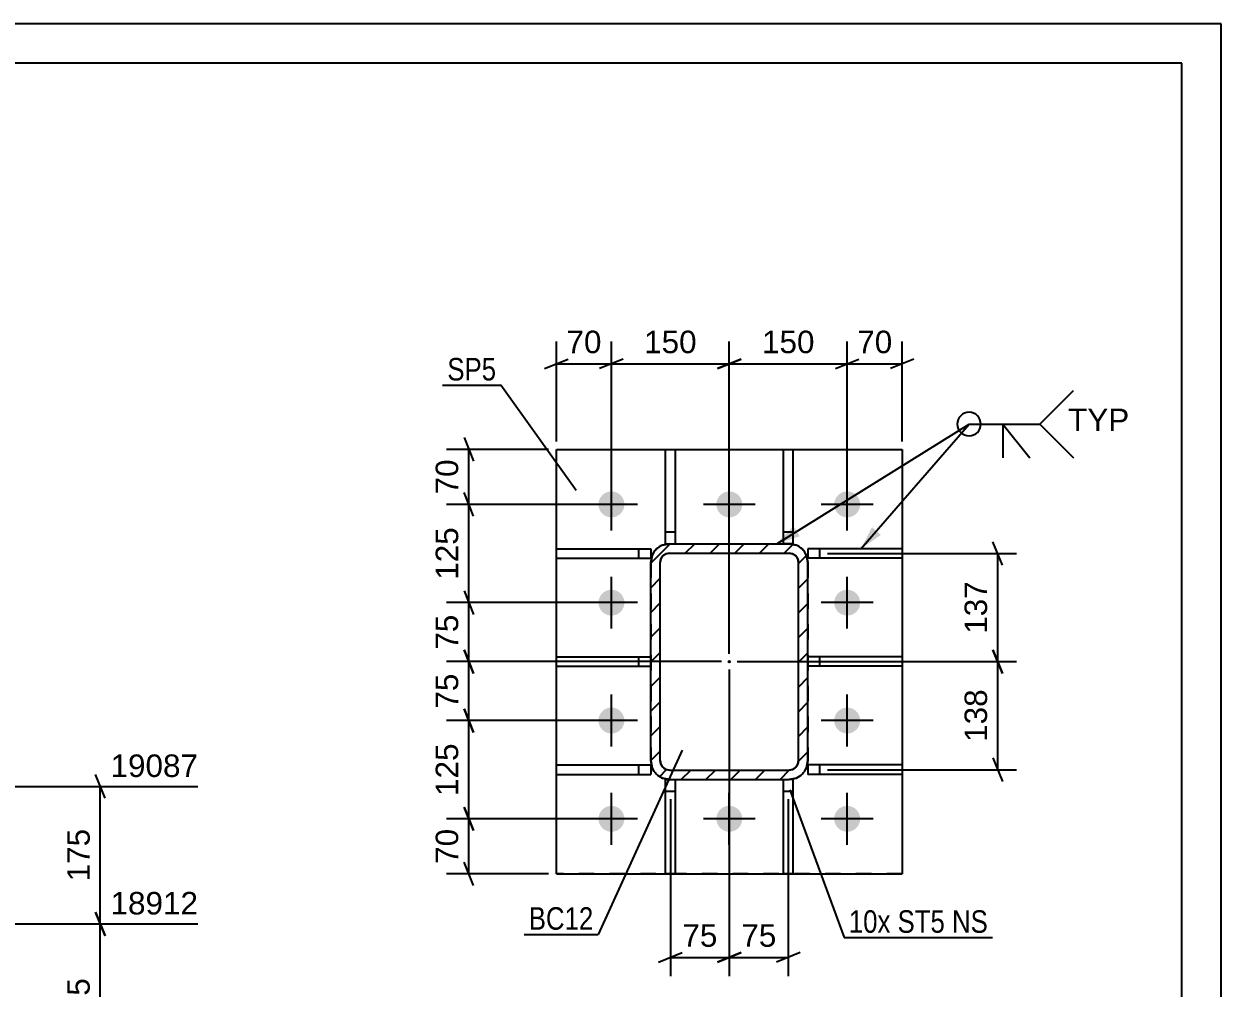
# Model space of a CAD drawing. Header units: millimetres. Extents: x -214 to 627, y -250 to 344.
# Drawn here: x 474.8 to 627.1, y 220.9 to 343.5 of the extents above; entities that cross this region are included whole.
import ezdxf

# ---------------------------------------------------------------- set-up
doc = ezdxf.new("R2010")
doc.units = ezdxf.units.MM
doc.linetypes.add('DXK_LINE_DOT2', pattern=[3.9198, 1.9599, -1.9599])
doc.linetypes.add('DXK_LINE_DOT3', pattern=[5.9187, 2.979, -0.9799, 0.9799, -0.9799])
doc.styles.add('Arial', font='ARIAL.TTF', dxfattribs={"height": 0.2})
doc.styles.add('Arial Narrow', font='ARIALN.TTF', dxfattribs={"height": 0.2})

# ---------------------------------------------------------------- blocks, each defined once
blk = doc.blocks.new('Unknown-284856835-1134')
at = {"color": 5, "linetype": 'Continuous'}
for p, q in [((627.14, 343.54), (-213.86, 343.54)), ((627.14, -250.46), (627.14, 343.54)), ((622.14, 338.54), (-208.86, 338.54)), ((622.14, -245.46), (622.14, 338.54))]:
    blk.add_line(p, q, dxfattribs=at)
blk = doc.blocks.new('Part-284856835-3182 - 3073')
at = {"color": 2, "linetype": 'Continuous'}
for p, q in [((542.57, 248.06), (542.57, 249.26)), ((542.57, 249.26), (554.57, 249.26)), ((554.57, 249.26), (554.57, 248.06)), ((542.57, 248.06), (554.57, 248.06))]:
    blk.add_line(p, q, dxfattribs=at)
at = {"color": 7, "linetype": 'DXK_LINE_DOT2'}
blk.add_line((553.07, 248.06), (553.07, 249.26), dxfattribs=at)
blk = doc.blocks.new('Bolt-284856835-3082 - 3073')
at = {"linetype": 'Continuous'}
for points in [[(547.92, 282.41, -1), (551.22, 282.41, -1)], [(562.92, 282.41, -1), (566.22, 282.41, -1)], [(577.92, 282.41, -1), (581.22, 282.41, -1)], [(547.92, 269.91, -1), (551.22, 269.91, -1)], [(577.92, 269.91, -1), (581.22, 269.91, -1)], [(547.92, 254.91, -1), (551.22, 254.91, -1)], [(577.92, 254.91, -1), (581.22, 254.91, -1)], [(547.92, 242.41, -1), (551.22, 242.41, -1)], [(562.92, 242.41, -1), (566.22, 242.41, -1)], [(577.92, 242.41, -1), (581.22, 242.41, -1)]]:
    blk.add_hatch(color=1, dxfattribs=at).paths.add_polyline_path(points)
at = {"color": 1, "linetype": 'Continuous'}
for p, q in [((549.57, 279.11), (549.57, 285.71)), ((564.57, 279.11), (564.57, 285.71)), ((579.57, 279.11), (579.57, 285.71)), ((552.87, 282.41), (546.27, 282.41)), ((567.87, 282.41), (561.27, 282.41)), ((582.87, 282.41), (576.27, 282.41)), ((549.57, 266.61), (549.57, 273.21)), ((579.57, 266.61), (579.57, 273.21)), ((552.87, 269.91), (546.27, 269.91)), ((582.87, 269.91), (576.27, 269.91)), ((549.57, 251.61), (549.57, 258.21)), ((579.57, 251.61), (579.57, 258.21)), ((552.87, 254.91), (546.27, 254.91)), ((582.87, 254.91), (576.27, 254.91)), ((549.57, 239.11), (549.57, 245.71)), ((564.57, 239.11), (564.57, 245.71)), ((579.57, 239.11), (579.57, 245.71)), ((552.87, 242.41), (546.27, 242.41)), ((567.87, 242.41), (561.27, 242.41)), ((582.87, 242.41), (576.27, 242.41))]:
    blk.add_line(p, q, dxfattribs=at)
blk = doc.blocks.new('Part-284856835-3167 - 3073')
at = {"color": 2, "linetype": 'Continuous'}
for p, q in [((586.57, 249.26), (574.57, 249.26)), ((574.57, 249.26), (574.57, 248.06)), ((586.57, 249.26), (586.57, 248.06)), ((586.57, 248.06), (574.57, 248.06))]:
    blk.add_line(p, q, dxfattribs=at)
at = {"color": 7, "linetype": 'DXK_LINE_DOT2'}
blk.add_line((576.07, 248.06), (576.07, 249.26), dxfattribs=at)
blk = doc.blocks.new('Part-284856835-3172 - 3073')
at = {"color": 2, "linetype": 'Continuous'}
for p, q in [((586.57, 276.76), (574.57, 276.76)), ((574.57, 276.76), (574.57, 275.56)), ((586.57, 276.76), (586.57, 275.56)), ((586.57, 275.56), (574.57, 275.56))]:
    blk.add_line(p, q, dxfattribs=at)
at = {"color": 7, "linetype": 'DXK_LINE_DOT2'}
blk.add_line((576.07, 275.56), (576.07, 276.76), dxfattribs=at)
blk = doc.blocks.new('Part-284856835-3177 - 3073')
at = {"color": 2, "linetype": 'Continuous'}
for p, q in [((586.57, 263.01), (574.57, 263.01)), ((574.57, 263.01), (574.57, 261.81)), ((586.57, 263.01), (586.57, 261.81)), ((586.57, 261.81), (574.57, 261.81))]:
    blk.add_line(p, q, dxfattribs=at)
at = {"color": 7, "linetype": 'DXK_LINE_DOT2'}
blk.add_line((576.07, 261.81), (576.07, 263.01), dxfattribs=at)
blk = doc.blocks.new('Part-284856835-3187 - 3073')
at = {"color": 2, "linetype": 'Continuous'}
for p, q in [((542.57, 275.56), (542.57, 276.76)), ((542.57, 276.76), (554.57, 276.76)), ((554.57, 276.76), (554.57, 275.56)), ((542.57, 275.56), (554.57, 275.56))]:
    blk.add_line(p, q, dxfattribs=at)
at = {"color": 7, "linetype": 'DXK_LINE_DOT2'}
blk.add_line((553.07, 275.56), (553.07, 276.76), dxfattribs=at)
blk = doc.blocks.new('Part-284856835-3192 - 3073')
at = {"color": 2, "linetype": 'Continuous'}
for p, q in [((542.57, 261.81), (542.57, 263.01)), ((542.57, 263.01), (554.57, 263.01)), ((542.57, 261.81), (554.57, 261.81))]:
    blk.add_line(p, q, dxfattribs=at)
at = {"color": 7, "linetype": 'DXK_LINE_DOT2'}
for p, q in [((553.07, 261.81), (553.07, 263.01)), ((554.57, 263.01), (554.57, 261.81)), ((554.57, 263.01), (554.57, 263.01)), ((554.57, 263.01), (554.57, 263.01)), ((554.57, 261.81), (554.57, 261.81)), ((554.57, 261.81), (554.57, 261.81))]:
    blk.add_line(p, q, dxfattribs=at)
blk = doc.blocks.new('Part-284856835-3197 - 3073')
at = {"color": 2, "linetype": 'Continuous'}
for p, q in [((556.47, 277.41), (556.47, 289.41)), ((556.47, 289.41), (557.67, 289.41)), ((557.67, 289.41), (557.67, 277.41)), ((556.47, 277.41), (556.97, 277.41))]:
    blk.add_line(p, q, dxfattribs=at)
at = {"color": 7, "linetype": 'DXK_LINE_DOT2'}
for p, q in [((556.47, 278.91), (557.67, 278.91)), ((556.97, 277.41), (557.67, 277.41))]:
    blk.add_line(p, q, dxfattribs=at)
blk = doc.blocks.new('Part-284856835-3202 - 3073')
at = {"color": 2, "linetype": 'Continuous'}
for p, q in [((571.47, 277.41), (571.47, 289.41)), ((571.47, 289.41), (572.67, 289.41)), ((572.67, 289.41), (572.67, 277.41)), ((572.67, 277.41), (572.17, 277.41))]:
    blk.add_line(p, q, dxfattribs=at)
at = {"color": 7, "linetype": 'DXK_LINE_DOT2'}
for p, q in [((571.47, 278.91), (572.67, 278.91)), ((572.17, 277.41), (571.47, 277.41))]:
    blk.add_line(p, q, dxfattribs=at)
blk = doc.blocks.new('Part-284856835-3207 - 3073')
at = {"color": 2, "linetype": 'Continuous'}
for p, q in [((556.47, 247.41), (556.97, 247.41)), ((556.47, 235.41), (556.47, 247.41)), ((557.67, 247.41), (557.67, 235.41)), ((557.67, 235.41), (556.47, 235.41))]:
    blk.add_line(p, q, dxfattribs=at)
at = {"color": 7, "linetype": 'DXK_LINE_DOT2'}
for p, q in [((556.97, 247.41), (557.67, 247.41)), ((556.47, 245.91), (557.67, 245.91))]:
    blk.add_line(p, q, dxfattribs=at)
blk = doc.blocks.new('Part-284856835-3212 - 3073')
at = {"color": 2, "linetype": 'Continuous'}
for p, q in [((571.47, 235.41), (571.47, 247.41)), ((572.67, 247.41), (572.17, 247.41)), ((572.67, 247.41), (572.67, 235.41)), ((572.67, 235.41), (571.47, 235.41))]:
    blk.add_line(p, q, dxfattribs=at)
at = {"color": 7, "linetype": 'DXK_LINE_DOT2'}
for p, q in [((571.47, 247.41), (572.17, 247.41)), ((571.47, 245.91), (572.67, 245.91))]:
    blk.add_line(p, q, dxfattribs=at)
blk = doc.blocks.new('Part-284856835-3238 - 3073')
at = {"color": 2, "linetype": 'Continuous'}
for p, q in [((542.57, 235.41), (542.57, 289.41)), ((542.57, 289.41), (586.57, 289.41)), ((586.57, 289.41), (586.57, 235.41)), ((542.57, 235.41), (586.57, 235.41))]:
    blk.add_line(p, q, dxfattribs=at)
at = {"color": 7, "linetype": 'DXK_LINE_DOT2'}
for p, q in [((542.57, 289.41), (586.57, 289.41)), ((586.57, 235.41), (542.57, 235.41))]:
    blk.add_line(p, q, dxfattribs=at)
blk = doc.blocks.new('Part-284856835-3245 - 3073')
at = {"linetype": 'Continuous'}
h = blk.add_hatch(dxfattribs=at)
h.set_pattern_fill('', scale=0.7, style=0, pattern_type=0)
h.set_pattern_definition([(45, (554.5693, 249.808), (-1.57154, 1.57154), [])])
h.paths.add_polyline_path([(554.57, 275.01), (554.57, 249.81), (554.75, 248.89), (555.27, 248.11), (556.05, 247.59), (556.97, 247.41), (572.17, 247.41), (573.09, 247.59), (573.87, 248.11), (574.39, 248.89), (574.57, 249.81), (574.57, 275.01), (574.39, 275.93), (573.87, 276.71), (573.09, 277.23), (572.17, 277.41), (556.97, 277.41), (556.05, 277.23), (555.27, 276.71), (554.75, 275.93)])
h.paths.add_polyline_path([(556.12, 275.86), (556.51, 276.12), (556.97, 276.21), (572.17, 276.21), (572.63, 276.12), (573.02, 275.86), (573.28, 275.47), (573.37, 275.01), (573.37, 249.81), (573.28, 249.35), (573.02, 248.96), (572.63, 248.7), (572.17, 248.61), (556.97, 248.61), (556.51, 248.7), (556.12, 248.96), (555.86, 249.35), (555.77, 249.81), (555.77, 275.01), (555.86, 275.47)])
blk.add_hatch(color=246, dxfattribs=at).paths.add_polyline_path([(564.57, 262.31, -1), (564.57, 262.51, -1)])
at = {"color": 7, "linetype": 'DXK_LINE_DOT2'}
for p, q in [((556.05, 277.23), (556.97, 277.41)), ((556.97, 277.41), (572.17, 277.41)), ((572.17, 277.41), (573.09, 277.23)), ((554.57, 275.01), (554.75, 275.93)), ((556.97, 276.21), (556.51, 276.12)), ((556.97, 276.21), (572.17, 276.21)), ((572.63, 276.12), (572.17, 276.21)), ((574.39, 275.93), (574.57, 275.01)), ((554.57, 275.01), (554.57, 249.81)), ((555.86, 275.47), (555.77, 275.01)), ((555.77, 249.81), (555.77, 275.01)), ((573.37, 275.01), (573.28, 275.47)), ((573.37, 249.81), (573.37, 275.01)), ((574.57, 275.01), (574.57, 249.81)), ((574.57, 275.01), (574.57, 275.01)), ((554.75, 248.89), (554.57, 249.81)), ((555.77, 249.81), (555.86, 249.35)), ((556.51, 248.7), (556.97, 248.61)), ((556.97, 248.61), (572.17, 248.61)), ((572.17, 248.61), (572.63, 248.7)), ((573.28, 249.35), (573.37, 249.81)), ((574.57, 249.81), (574.39, 248.89)), ((556.97, 247.41), (556.05, 247.59)), ((556.97, 247.41), (572.17, 247.41)), ((573.09, 247.59), (572.17, 247.41))]:
    blk.add_line(p, q, dxfattribs=at)
at = {"color": 2, "linetype": 'Continuous'}
for p, q in [((556.97, 277.41), (556.05, 277.23)), ((556.97, 277.41), (556.97, 277.41)), ((556.97, 277.41), (572.17, 277.41)), ((572.17, 277.41), (572.17, 277.41)), ((573.09, 277.23), (572.17, 277.41)), ((554.75, 275.93), (554.57, 275.01)), ((556.51, 276.12), (556.97, 276.21)), ((556.97, 276.21), (556.97, 276.21)), ((556.97, 276.21), (572.17, 276.21)), ((572.17, 276.21), (572.17, 276.21)), ((572.17, 276.21), (572.63, 276.12)), ((574.57, 275.01), (574.39, 275.93)), ((554.57, 275.01), (554.57, 275.01)), ((554.57, 249.81), (554.57, 275.01)), ((555.77, 275.01), (555.86, 275.47)), ((555.77, 275.01), (555.77, 275.01)), ((555.77, 249.81), (555.77, 275.01)), ((573.28, 275.47), (573.37, 275.01)), ((573.37, 275.01), (573.37, 275.01)), ((573.37, 249.81), (573.37, 275.01)), ((574.57, 275.01), (574.57, 275.01)), ((574.57, 249.81), (574.57, 275.01)), ((554.57, 249.81), (554.57, 249.81)), ((554.57, 249.81), (554.75, 248.89)), ((555.77, 249.81), (555.77, 249.81)), ((555.86, 249.35), (555.77, 249.81)), ((556.97, 248.61), (556.51, 248.7)), ((556.97, 248.61), (556.97, 248.61)), ((556.97, 248.61), (572.17, 248.61)), ((572.63, 248.7), (572.17, 248.61)), ((572.17, 248.61), (572.17, 248.61)), ((573.37, 249.81), (573.28, 249.35)), ((573.37, 249.81), (573.37, 249.81)), ((574.39, 248.89), (574.57, 249.81)), ((574.57, 249.81), (574.57, 249.81)), ((556.05, 247.59), (556.97, 247.41)), ((556.97, 247.41), (556.97, 247.41)), ((556.97, 247.41), (572.17, 247.41)), ((572.17, 247.41), (573.09, 247.59)), ((572.17, 247.41), (572.17, 247.41))]:
    blk.add_line(p, q, dxfattribs=at)
at = {"color": 7, "linetype": 'DXK_LINE_DOT3'}
blk.add_line((564.57, 262.41), (564.57, 262.41), dxfattribs=at)
at = {"color": 246, "linetype": 'DXK_LINE_DOT2'}
blk.add_line((564.57, 262.41), (564.57, 262.41), dxfattribs=at)
at = {"color": 246, "linetype": 'Continuous'}
blk.add_circle((564.57, 262.41), 0.1, dxfattribs=at)
at = {"color": 7, "linetype": 'DXK_LINE_DOT2'}
for centre, radius, start, end in [((556.97, 275.01), 2.4, 112.5, 157.5), ((556.97, 275.01), 1.2, 112.5, 157.5), ((572.17, 275.01), 1.2, 22.5, 67.5), ((572.17, 275.01), 2.4, 22.5, 67.5), ((556.97, 249.81), 2.4, 202.5, 247.5), ((556.97, 249.81), 1.2, 202.5, 247.5), ((572.17, 249.81), 1.2, 292.5, 337.5), ((572.17, 249.81), 2.4, 292.5, 337.5)]:
    blk.add_arc(centre, radius, start, end, dxfattribs=at)
at = {"color": 2, "linetype": 'Continuous'}
for centre, radius, start, end in [((556.97, 275.01), 2.4, 112.5, 157.5), ((556.97, 275.01), 1.2, 112.5, 157.5), ((572.17, 275.01), 1.2, 22.5, 67.5), ((572.17, 275.01), 2.4, 22.5, 67.5), ((556.97, 249.81), 2.4, 202.5, 247.5), ((556.97, 249.81), 1.2, 202.5, 247.5), ((572.17, 249.81), 1.2, 292.5, 337.5), ((572.17, 249.81), 2.4, 292.5, 337.5)]:
    blk.add_arc(centre, radius, start, end, dxfattribs=at)
blk = doc.blocks.new('StraightDimension-284856835-3366 - 3073')
at = {"color": 7, "linetype": 'Continuous'}
for p, q in [((549.57, 283.41), (549.57, 303.15)), ((564.57, 263.41), (564.57, 303.15)), ((551.07, 300.9), (548.07, 299.7)), ((549.57, 300.3), (564.57, 300.3)), ((563.07, 299.7), (566.07, 300.9))]:
    blk.add_line(p, q, dxfattribs=at)
at = {"color": 0}
blk.add_wipeout([(561, 301.05), (561, 305.25), (553.13, 305.25), (553.13, 301.05)], dxfattribs=at)
at = {"color": 3, "style": 'Arial'}
blk.add_text('150', height=2.865, dxfattribs=at).set_placement((553.73, 301.65))
blk = doc.blocks.new('StraightDimension-284856835-7261 - 3073')
at = {"color": 7, "linetype": 'Continuous'}
for p, q in [((530.82, 290.91), (532.02, 287.91)), ((541.57, 289.41), (528.57, 289.41)), ((531.42, 282.41), (531.42, 289.41)), ((532.02, 280.91), (530.82, 283.91)), ((548.57, 282.41), (528.57, 282.41))]:
    blk.add_line(p, q, dxfattribs=at)
at = {"color": 0}
blk.add_wipeout([(530.67, 288.73), (526.47, 288.73), (526.47, 283.08), (530.67, 283.08)], dxfattribs=at)
at = {"color": 3, "style": 'Arial'}
blk.add_text('70', height=2.865, rotation=90.0002, dxfattribs=at).set_placement((530.07, 283.68))
blk = doc.blocks.new('StraightDimension-284856835-7265 - 3073')
at = {"color": 7, "linetype": 'Continuous'}
for p, q in [((530.82, 256.41), (532.02, 253.41)), ((548.57, 254.91), (528.57, 254.91)), ((531.42, 242.41), (531.42, 254.91)), ((532.02, 240.91), (530.82, 243.91)), ((548.57, 242.41), (528.57, 242.41))]:
    blk.add_line(p, q, dxfattribs=at)
at = {"color": 0}
blk.add_wipeout([(530.67, 252.59), (526.47, 252.59), (526.47, 244.72), (530.67, 244.72)], dxfattribs=at)
at = {"color": 3, "style": 'Arial'}
blk.add_text('125', height=2.865, rotation=90.0002, dxfattribs=at).set_placement((530.07, 245.32))
blk = doc.blocks.new('StraightDimension-284856835-7264 - 3073')
at = {"color": 7, "linetype": 'Continuous'}
for p, q in [((530.82, 263.91), (532.02, 260.91)), ((563.57, 262.41), (528.57, 262.41)), ((531.42, 254.91), (531.42, 262.41)), ((532.02, 253.41), (530.82, 256.41)), ((548.57, 254.91), (528.57, 254.91))]:
    blk.add_line(p, q, dxfattribs=at)
at = {"color": 0}
blk.add_wipeout([(530.67, 261.48), (526.47, 261.48), (526.47, 255.83), (530.67, 255.83)], dxfattribs=at)
at = {"color": 3, "style": 'Arial'}
blk.add_text('75', height=2.865, rotation=90.0002, dxfattribs=at).set_placement((530.07, 256.43))
blk = doc.blocks.new('StraightDimension-284856835-3388 - 3073')
at = {"color": 7, "linetype": 'Continuous'}
for p, q in [((579.57, 283.41), (579.57, 303.15)), ((586.57, 290.41), (586.57, 303.15)), ((578.07, 299.7), (581.07, 300.9)), ((579.57, 300.3), (586.57, 300.3)), ((588.07, 300.9), (585.07, 299.7))]:
    blk.add_line(p, q, dxfattribs=at)
at = {"color": 0}
blk.add_wipeout([(585.89, 301.05), (585.89, 305.25), (580.25, 305.25), (580.25, 301.05)], dxfattribs=at)
at = {"color": 3, "style": 'Arial'}
blk.add_text('70', height=2.865, dxfattribs=at).set_placement((580.85, 301.65))
blk = doc.blocks.new('StraightDimension-284856835-7266 - 3073')
at = {"color": 7, "linetype": 'Continuous'}
for p, q in [((530.82, 243.91), (532.02, 240.91)), ((548.57, 242.41), (528.57, 242.41)), ((531.42, 235.41), (531.42, 242.41)), ((532.02, 233.91), (530.82, 236.91)), ((541.57, 235.41), (528.57, 235.41))]:
    blk.add_line(p, q, dxfattribs=at)
at = {"color": 0}
blk.add_wipeout([(530.67, 241.73), (526.47, 241.73), (526.47, 236.08), (530.67, 236.08)], dxfattribs=at)
at = {"color": 3, "style": 'Arial'}
blk.add_text('70', height=2.865, rotation=90.0002, dxfattribs=at).set_placement((530.07, 236.68))
blk = doc.blocks.new('StraightDimension-284856835-3282 - 3073')
at = {"color": 7, "linetype": 'Continuous'}
for p, q in [((564.57, 261.41), (564.57, 222.38)), ((572.07, 244.91), (572.07, 222.38)), ((563.07, 224.18), (566.07, 225.38)), ((564.57, 224.78), (572.07, 224.78)), ((573.57, 225.38), (570.57, 224.18))]:
    blk.add_line(p, q, dxfattribs=at)
at = {"color": 0}
blk.add_wipeout([(571.14, 225.53), (571.14, 229.73), (565.5, 229.73), (565.5, 225.53)], dxfattribs=at)
at = {"color": 3, "style": 'Arial'}
blk.add_text('75', height=2.865, dxfattribs=at).set_placement((566.1, 226.13))
blk = doc.blocks.new('StraightDimension-284856835-7263 - 3073')
at = {"color": 7, "linetype": 'Continuous'}
for p, q in [((530.82, 271.41), (532.02, 268.41)), ((548.57, 269.91), (528.57, 269.91)), ((531.42, 262.41), (531.42, 269.91)), ((532.02, 260.91), (530.82, 263.91)), ((563.57, 262.41), (528.57, 262.41))]:
    blk.add_line(p, q, dxfattribs=at)
at = {"color": 0}
blk.add_wipeout([(530.67, 268.98), (526.47, 268.98), (526.47, 263.33), (530.67, 263.33)], dxfattribs=at)
at = {"color": 3, "style": 'Arial'}
blk.add_text('75', height=2.865, rotation=90.0002, dxfattribs=at).set_placement((530.07, 263.93))
blk = doc.blocks.new('StraightDimension-284856835-3260 - 3073')
at = {"color": 7, "linetype": 'Continuous'}
for p, q in [((599.32, 274.66), (598.12, 277.66)), ((577.07, 276.16), (601.12, 276.16)), ((598.72, 262.41), (598.72, 276.16)), ((598.12, 263.91), (599.32, 260.91)), ((565.57, 262.41), (601.12, 262.41))]:
    blk.add_line(p, q, dxfattribs=at)
at = {"color": 0}
blk.add_wipeout([(597.97, 273.22), (593.77, 273.22), (593.77, 265.35), (597.97, 265.35)], dxfattribs=at)
at = {"color": 3, "style": 'Arial'}
blk.add_text('137', height=2.865, rotation=90.0002, dxfattribs=at).set_placement((597.37, 265.95))
blk = doc.blocks.new('StraightDimension-284856835-3267 - 3073')
at = {"color": 7, "linetype": 'Continuous'}
for p, q in [((599.32, 260.91), (598.12, 263.91)), ((565.57, 262.41), (601.12, 262.41)), ((598.72, 248.66), (598.72, 262.41)), ((598.12, 250.16), (599.32, 247.16)), ((577.07, 248.66), (601.12, 248.66))]:
    blk.add_line(p, q, dxfattribs=at)
at = {"color": 0}
blk.add_wipeout([(597.97, 259.47), (593.77, 259.47), (593.77, 251.6), (597.97, 251.6)], dxfattribs=at)
at = {"color": 3, "style": 'Arial'}
blk.add_text('138', height=2.865, rotation=90.0002, dxfattribs=at).set_placement((597.37, 252.2))
blk = doc.blocks.new('StraightDimension-284856835-3275 - 3073')
at = {"color": 7, "linetype": 'Continuous'}
for p, q in [((564.57, 261.41), (564.57, 222.38)), ((557.07, 244.91), (557.07, 222.38)), ((555.57, 224.18), (558.57, 225.38)), ((557.07, 224.78), (564.57, 224.78)), ((566.07, 225.38), (563.07, 224.18))]:
    blk.add_line(p, q, dxfattribs=at)
at = {"color": 0}
blk.add_wipeout([(563.64, 225.53), (563.64, 229.73), (558, 229.73), (558, 225.53)], dxfattribs=at)
at = {"color": 3, "style": 'Arial'}
blk.add_text('75', height=2.865, dxfattribs=at).set_placement((558.6, 226.13))
blk = doc.blocks.new('StraightDimension-284856835-3356 - 3073')
at = {"color": 7, "linetype": 'Continuous'}
for p, q in [((542.57, 290.41), (542.57, 303.15)), ((549.57, 283.41), (549.57, 303.15)), ((541.07, 299.7), (544.07, 300.9)), ((542.57, 300.3), (549.57, 300.3)), ((551.07, 300.9), (548.07, 299.7))]:
    blk.add_line(p, q, dxfattribs=at)
at = {"color": 0}
blk.add_wipeout([(548.89, 301.05), (548.89, 305.25), (543.25, 305.25), (543.25, 301.05)], dxfattribs=at)
at = {"color": 3, "style": 'Arial'}
blk.add_text('70', height=2.865, dxfattribs=at).set_placement((543.85, 301.65))
blk = doc.blocks.new('StraightDimension-284856835-3377 - 3073')
at = {"color": 7, "linetype": 'Continuous'}
for p, q in [((564.57, 263.41), (564.57, 303.15)), ((579.57, 283.41), (579.57, 303.15)), ((566.07, 300.9), (563.07, 299.7)), ((564.57, 300.3), (579.57, 300.3)), ((578.07, 299.7), (581.07, 300.9))]:
    blk.add_line(p, q, dxfattribs=at)
at = {"color": 0}
blk.add_wipeout([(576, 301.05), (576, 305.25), (568.13, 305.25), (568.13, 301.05)], dxfattribs=at)
at = {"color": 3, "style": 'Arial'}
blk.add_text('150', height=2.865, dxfattribs=at).set_placement((568.73, 301.65))
blk = doc.blocks.new('StraightDimension-284856835-7262 - 3073')
at = {"color": 7, "linetype": 'Continuous'}
for p, q in [((532.02, 280.91), (530.82, 283.91)), ((548.57, 282.41), (528.57, 282.41)), ((531.42, 269.91), (531.42, 282.41)), ((530.82, 271.41), (532.02, 268.41)), ((548.57, 269.91), (528.57, 269.91))]:
    blk.add_line(p, q, dxfattribs=at)
at = {"color": 0}
blk.add_wipeout([(530.67, 280.09), (526.47, 280.09), (526.47, 272.22), (530.67, 272.22)], dxfattribs=at)
at = {"color": 3, "style": 'Arial'}
blk.add_text('125', height=2.865, rotation=90.0002, dxfattribs=at).set_placement((530.07, 272.82))
blk = doc.blocks.new('StraightDimension-284856835-5838 - 5050')
at = {"color": 7, "linetype": 'Continuous'}
for p, q in [((485.13, 245.03), (483.93, 248.03)), ((392.34, 246.53), (496.95, 246.53)), ((484.53, 229.04), (484.53, 246.53)), ((483.93, 230.54), (485.13, 227.54)), ((392.34, 229.04), (496.95, 229.04))]:
    blk.add_line(p, q, dxfattribs=at)
at = {"color": 0, "linetype": 'Continuous'}
blk.add_wipeout([(497.55, 247.13), (497.55, 251.33), (485.23, 251.33), (485.23, 247.13)], dxfattribs=at)
at = {"color": 0}
blk.add_wipeout([(483.78, 241.72), (479.58, 241.72), (479.58, 233.85), (483.78, 233.85)], dxfattribs=at)
at = {"color": 3, "linetype": 'Continuous', "style": 'Arial'}
blk.add_text('19087', height=2.865, dxfattribs=at).set_placement((485.83, 247.73))
at = {"color": 3, "style": 'Arial'}
blk.add_text('175', height=2.865, rotation=90.0002, dxfattribs=at).set_placement((483.18, 234.45))
blk = doc.blocks.new('StraightDimension-284856835-5832 - 5050')
at = {"color": 7, "linetype": 'Continuous'}
for p, q in [((485.13, 227.54), (483.93, 230.54)), ((392.34, 229.04), (496.95, 229.04)), ((484.53, 208.52), (484.53, 229.04)), ((483.93, 210.02), (485.13, 207.02)), ((448.72, 208.52), (496.95, 208.52))]:
    blk.add_line(p, q, dxfattribs=at)
at = {"color": 0, "linetype": 'Continuous'}
blk.add_wipeout([(497.55, 229.64), (497.55, 233.84), (485.23, 233.84), (485.23, 229.64)], dxfattribs=at)
at = {"color": 0}
blk.add_wipeout([(483.78, 222.72), (479.58, 222.72), (479.58, 214.85), (483.78, 214.85)], dxfattribs=at)
at = {"color": 3, "linetype": 'Continuous', "style": 'Arial'}
blk.add_text('18912', height=2.865, dxfattribs=at).set_placement((485.83, 230.24))
at = {"color": 3, "style": 'Arial'}
blk.add_text('205', height=2.865, rotation=90.0002, dxfattribs=at).set_placement((483.18, 215.45))
blk = doc.blocks.new('Mark-284856835-3241 - 3073')
at = {"color": 0}
blk.add_wipeout([(547.27, 228.3), (547.27, 231.3), (539.05, 231.3), (539.05, 228.3)], dxfattribs=at)
blk.add_wipeout([(547.27, 228.3), (547.27, 231.3), (539.05, 231.3), (539.05, 228.3)], dxfattribs=at)
at = {"color": 30, "linetype": 'Continuous'}
for p in [(558.58, 251.14), (538.45, 227.7)]:
    blk.add_line(p, (547.87, 227.7), dxfattribs=at)
at = {"color": 3, "style": 'Arial Narrow'}
blk.add_text('BC12', height=2.863, dxfattribs=at).set_placement((539.05, 228.3))
blk = doc.blocks.new('Mark-284856835-3234 - 3073')
at = {"color": 0}
blk.add_wipeout([(534.91, 298.18), (534.91, 301.18), (528.69, 301.18), (528.69, 298.18)], dxfattribs=at)
blk.add_wipeout([(534.91, 298.18), (534.91, 301.18), (528.69, 301.18), (528.69, 298.18)], dxfattribs=at)
at = {"color": 30, "linetype": 'Continuous'}
for p in [(528.09, 297.58), (545.09, 284.2)]:
    blk.add_line(p, (535.51, 297.58), dxfattribs=at)
at = {"color": 3, "style": 'Arial Narrow'}
blk.add_text('SP5', height=2.863, dxfattribs=at).set_placement((528.69, 298.18))
blk = doc.blocks.new('WeldMark-284856835-3398 - 3073')
at = {"linetype": 'Continuous'}
for points in [[(573.54, 278.35), (570.6, 277.41), (572.75, 279.63)], [(583.85, 278.53), (581.32, 276.76), (582.72, 279.52)]]:
    blk.add_hatch(color=30, dxfattribs=at).paths.add_polyline_path(points)
at = {"color": 30, "linetype": 'Continuous'}
for p, q in [((570.6, 277.41), (595.08, 292.63)), ((581.32, 276.76), (595.08, 292.63)), ((595.08, 292.63), (604.08, 292.63))]:
    blk.add_line(p, q, dxfattribs=at)
at = {"color": 3, "linetype": 'Continuous'}
for q in [(602.8, 288.34), (599.37, 288.34)]:
    blk.add_line((599.37, 292.63), q, dxfattribs=at)
for start, end in [(90, 270), (270, 90)]:
    blk.add_arc((595.08, 292.63), 1.5, start, end, dxfattribs=at)
at = {"color": 0, "linetype": 'Continuous'}
blk.add_wipeout([(615.46, 291.73), (615.46, 294.73), (607.68, 294.73), (607.68, 291.73)], dxfattribs=at)
blk.add_wipeout([(615.46, 291.73), (615.46, 294.73), (607.68, 294.73), (607.68, 291.73)], dxfattribs=at)
at = {"color": 3, "linetype": 'Continuous'}
for q in [(608.37, 296.91), (608.37, 288.34)]:
    blk.add_line((604.08, 292.63), q, dxfattribs=at)
at = {"color": 3, "linetype": 'Continuous', "style": 'Arial'}
blk.add_text('TYP', height=2.865, dxfattribs=at).set_placement((607.68, 291.73))
blk = doc.blocks.new('MarkSet-284856835-3447 - 3073')
at = {"color": 0}
for points in [[(585.08, 227.91), (585.08, 230.91), (579.78, 230.91), (579.78, 227.91)], [(592.01, 227.91), (592.01, 230.91), (585.98, 230.91), (585.98, 227.91)], [(597.47, 227.91), (597.47, 230.91), (592.91, 230.91), (592.91, 227.91)]]:
    blk.add_wipeout(points, dxfattribs=at)
for points in [[(585.08, 227.91), (585.08, 230.91), (579.78, 230.91), (579.78, 227.91)], [(592.01, 227.91), (592.01, 230.91), (585.98, 230.91), (585.98, 227.91)], [(597.47, 227.91), (597.47, 230.91), (592.91, 230.91), (592.91, 227.91)]]:
    blk.add_wipeout(points, dxfattribs=at)
at = {"color": 30, "linetype": 'Continuous'}
for p, q in [((572.27, 246.09), (579.18, 227.31)), ((579.18, 227.31), (598.07, 227.31))]:
    blk.add_line(p, q, dxfattribs=at)
at = {"color": 3, "style": 'Arial Narrow'}
for s, p in [('10x', (579.78, 227.91)), ('ST5', (585.98, 227.91)), ('NS', (592.91, 227.91))]:
    blk.add_text(s, height=2.863, dxfattribs=at).set_placement(p)

msp = doc.modelspace()

# ---------------------------------------------------------------- block references
for name in ['Unknown-284856835-1134', 'Part-284856835-3238 - 3073', 'Part-284856835-3197 - 3073', 'Part-284856835-3202 - 3073', 'Bolt-284856835-3082 - 3073', 'Part-284856835-3245 - 3073', 'Part-284856835-3187 - 3073', 'Part-284856835-3172 - 3073', 'Part-284856835-3192 - 3073', 'Part-284856835-3177 - 3073', 'Part-284856835-3182 - 3073', 'Part-284856835-3167 - 3073', 'Part-284856835-3207 - 3073', 'Part-284856835-3212 - 3073']:
    msp.add_blockref(name, (0, 0))

# ---------------------------------------------------------------- next in the draw order: block references
for name in ['StraightDimension-284856835-3366 - 3073', 'StraightDimension-284856835-3388 - 3073', 'StraightDimension-284856835-7265 - 3073', 'StraightDimension-284856835-5838 - 5050']:
    msp.add_blockref(name, (0, 0))

# ---------------------------------------------------------------- next in the draw order: block references
for name in ['StraightDimension-284856835-7261 - 3073', 'StraightDimension-284856835-7264 - 3073', 'StraightDimension-284856835-7266 - 3073', 'StraightDimension-284856835-5832 - 5050']:
    msp.add_blockref(name, (0, 0))

# ---------------------------------------------------------------- next in the draw order: block references
for name in ['StraightDimension-284856835-3356 - 3073', 'StraightDimension-284856835-3282 - 3073']:
    msp.add_blockref(name, (0, 0))

# ---------------------------------------------------------------- next in the draw order: block references
for name in ['StraightDimension-284856835-3260 - 3073', 'StraightDimension-284856835-7263 - 3073', 'MarkSet-284856835-3447 - 3073']:
    msp.add_blockref(name, (0, 0))

# ---------------------------------------------------------------- next in the draw order: block references
for name in ['StraightDimension-284856835-7262 - 3073', 'StraightDimension-284856835-3267 - 3073']:
    msp.add_blockref(name, (0, 0))

# ---------------------------------------------------------------- next in the draw order: block references
for name in ['StraightDimension-284856835-3377 - 3073', 'Mark-284856835-3234 - 3073', 'StraightDimension-284856835-3275 - 3073']:
    msp.add_blockref(name, (0, 0))

# ---------------------------------------------------------------- next in the draw order: block references
for name in ['WeldMark-284856835-3398 - 3073', 'Mark-284856835-3241 - 3073']:
    msp.add_blockref(name, (0, 0))

doc.saveas('drawing.dxf')
